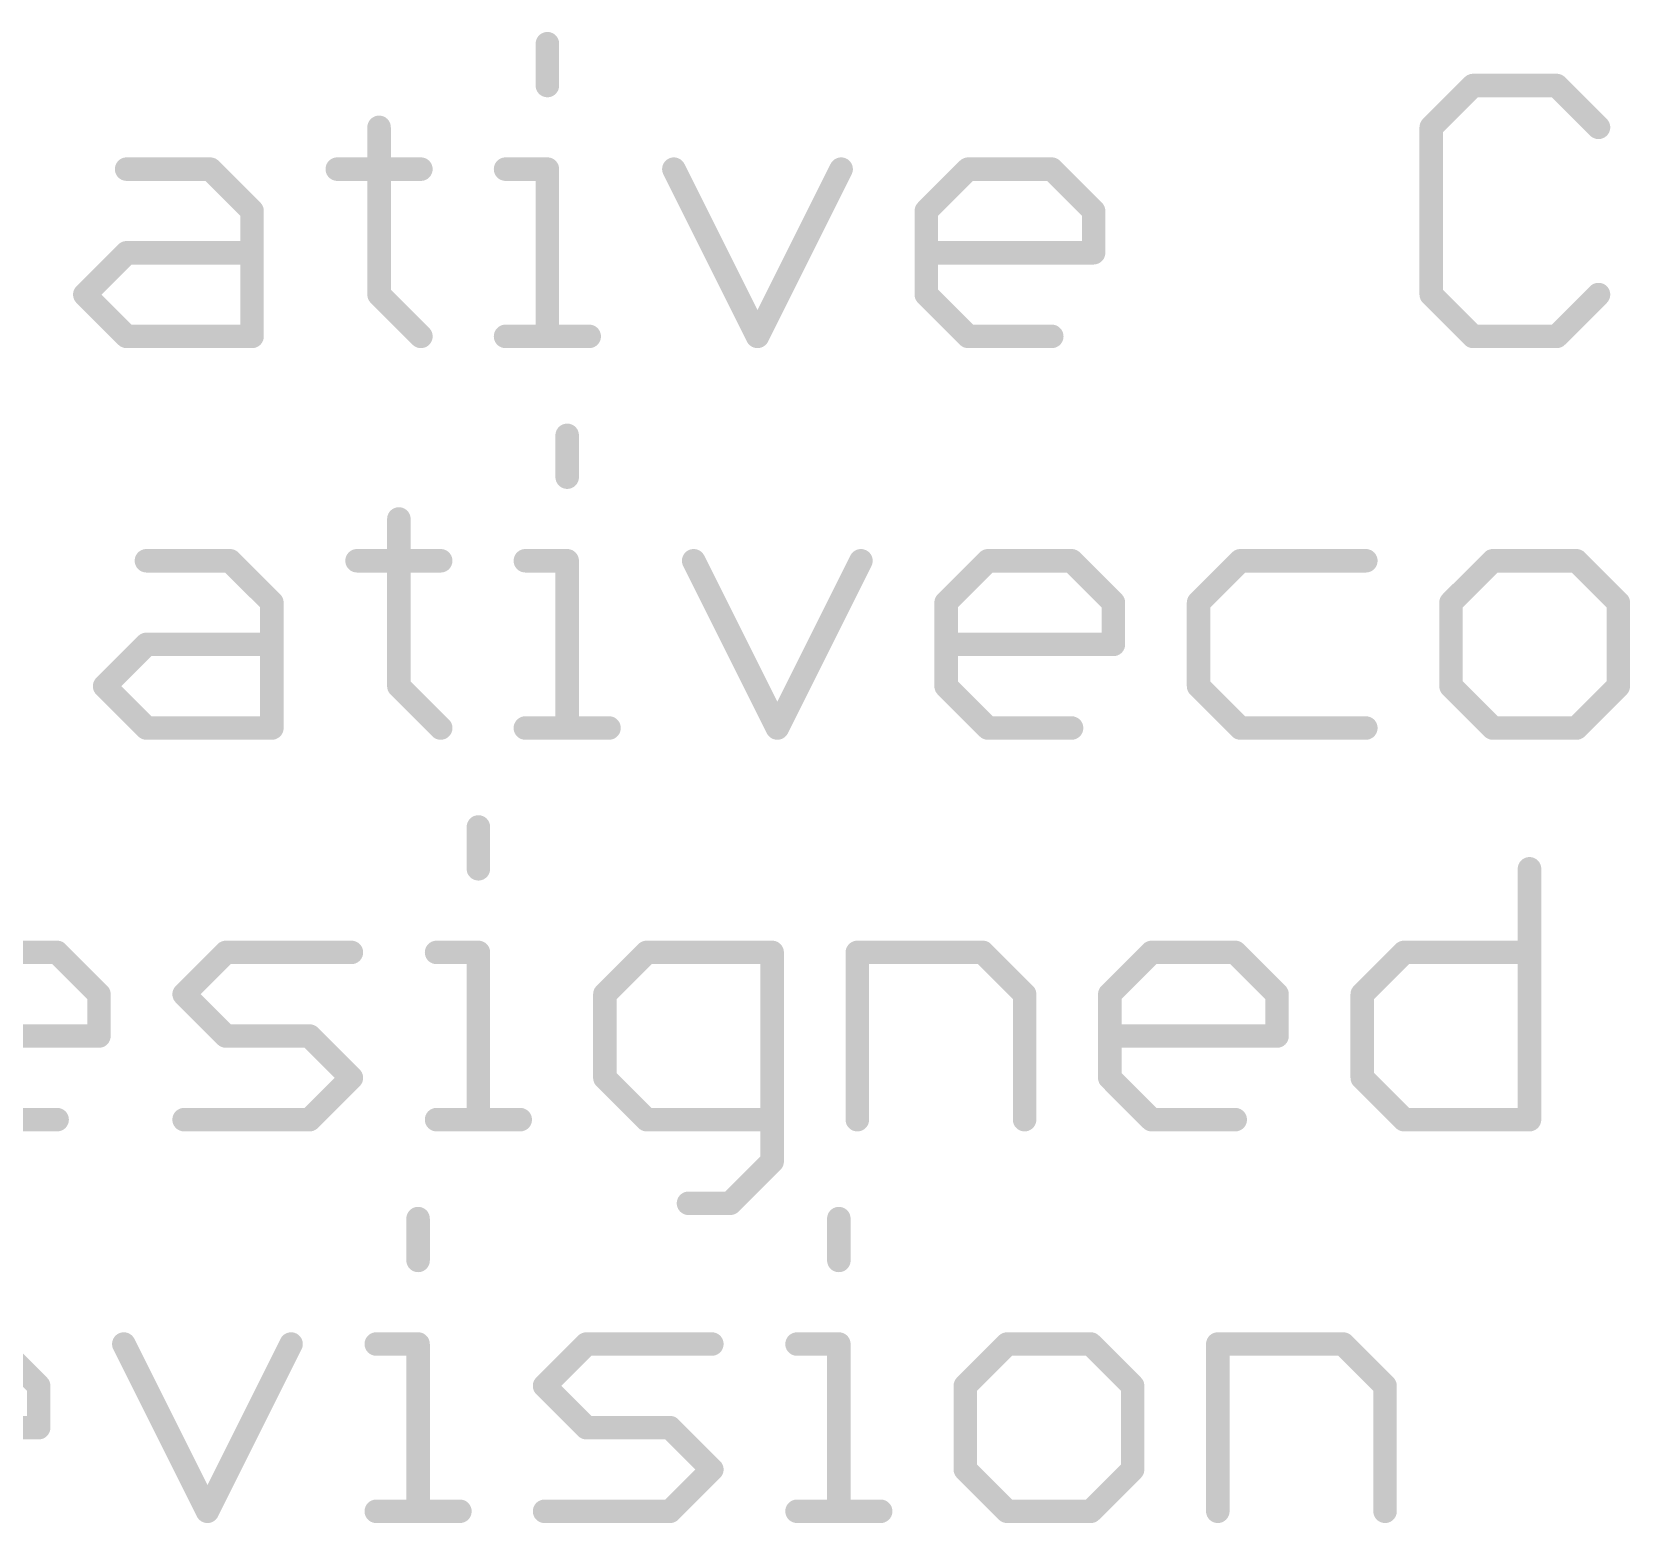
# Model space of a CAD drawing. Extents: x -17 to 90, y -12 to 22.
# Drawn here: x 16.72 to 27.09, y -11.43 to -1.76 of the extents above; entities that cross this region are included whole.
import ezdxf

# ---------------------------------------------------------------- set-up
doc = ezdxf.new("R2010")
doc.units = 0
doc.layers.add('51', color=53, linetype='CONTINUOUS')

msp = doc.modelspace()

# ---------------------------------------------------------------- linework, layer by layer
at = {"layer": '51', "const_width": 0.1524}
for points in [[(20.0673, -1.8356), (20.0673, -2.1068)], [(26.0702, -2.1068), (25.799, -2.378)], [(26.6125, -2.1068), (26.0702, -2.1068)], [(26.8837, -2.378), (26.6125, -2.1068)], [(18.9759, -2.378), (18.9759, -3.4626)], [(25.799, -2.378), (25.799, -3.4626)], [(17.3387, -2.6491), (17.881, -2.6491)], [(17.881, -2.6491), (18.1522, -2.9203)], [(18.7047, -2.6491), (19.247, -2.6491)], [(19.7961, -2.6491), (20.0673, -2.6491)], [(20.0673, -2.6491), (20.0673, -3.7338)], [(20.8876, -2.6491), (21.4299, -3.7338)], [(21.4299, -3.7338), (21.9722, -2.6491)], [(22.5247, -2.9203), (22.7959, -2.6491)], [(22.7959, -2.6491), (23.3382, -2.6491)], [(23.3382, -2.6491), (23.6094, -2.9203)], [(18.1522, -2.9203), (18.1522, -3.7338)], [(22.5247, -3.4626), (22.5247, -2.9203)], [(23.6094, -2.9203), (23.6094, -3.1915)], [(17.0675, -3.4626), (17.3387, -3.1915)], [(17.3387, -3.1915), (18.1522, -3.1915)], [(23.6094, -3.1915), (22.5247, -3.1915)], [(17.3387, -3.7338), (17.0675, -3.4626)], [(18.9759, -3.4626), (19.247, -3.7338)], [(22.7959, -3.7338), (22.5247, -3.4626)], [(25.799, -3.4626), (26.0702, -3.7338)], [(26.6125, -3.7338), (26.8837, -3.4626)], [(18.1522, -3.7338), (17.3387, -3.7338)], [(19.7961, -3.7338), (20.3385, -3.7338)], [(23.3382, -3.7338), (22.7959, -3.7338)], [(26.0702, -3.7338), (26.6125, -3.7338)], [(20.1957, -4.3756), (20.1957, -4.6468)], [(19.1043, -4.918), (19.1043, -6.0026)], [(17.4671, -5.1891), (18.0094, -5.1891)], [(18.0094, -5.1891), (18.2806, -5.4603)], [(18.8331, -5.1891), (19.3754, -5.1891)], [(19.9245, -5.1891), (20.1957, -5.1891)], [(20.1957, -5.1891), (20.1957, -6.2738)], [(21.016, -5.1891), (21.5583, -6.2738)], [(21.5583, -6.2738), (22.1006, -5.1891)], [(22.6531, -5.4603), (22.9243, -5.1891)], [(22.9243, -5.1891), (23.4666, -5.1891)], [(23.4666, -5.1891), (23.7378, -5.4603)], [(24.5615, -5.1891), (24.2903, -5.4603)], [(25.3749, -5.1891), (24.5615, -5.1891)], [(26.1986, -5.1891), (25.9274, -5.4603)], [(26.7409, -5.1891), (26.1986, -5.1891)], [(27.0121, -5.4603), (26.7409, -5.1891)], [(18.2806, -5.4603), (18.2806, -6.2738)], [(22.6531, -6.0026), (22.6531, -5.4603)], [(23.7378, -5.4603), (23.7378, -5.7315)], [(24.2903, -5.4603), (24.2903, -6.0026)], [(25.9274, -5.4603), (25.9274, -6.0026)], [(27.0121, -6.0026), (27.0121, -5.4603)], [(17.1959, -6.0026), (17.4671, -5.7315)], [(17.4671, -5.7315), (18.2806, -5.7315)], [(23.7378, -5.7315), (22.6531, -5.7315)], [(17.4671, -6.2738), (17.1959, -6.0026)], [(19.1043, -6.0026), (19.3754, -6.2738)], [(22.9243, -6.2738), (22.6531, -6.0026)], [(24.2903, -6.0026), (24.5615, -6.2738)], [(25.9274, -6.0026), (26.1986, -6.2738)], [(26.7409, -6.2738), (27.0121, -6.0026)], [(18.2806, -6.2738), (17.4671, -6.2738)], [(19.9245, -6.2738), (20.4669, -6.2738)], [(23.4666, -6.2738), (22.9243, -6.2738)], [(24.5615, -6.2738), (25.3749, -6.2738)], [(26.1986, -6.2738), (26.7409, -6.2738)], [(19.6199, -6.9156), (19.6199, -7.1868)], [(26.4363, -7.1868), (26.4363, -8.8138)], [(16.3456, -7.7291), (16.8879, -7.7291)], [(16.8879, -7.7291), (17.1591, -8.0003)], [(17.7116, -8.0003), (17.9827, -7.7291)], [(17.9827, -7.7291), (18.7962, -7.7291)], [(19.3487, -7.7291), (19.6199, -7.7291)], [(19.6199, -7.7291), (19.6199, -8.8138)], [(20.7113, -7.7291), (20.4402, -8.0003)], [(21.5248, -7.7291), (20.7113, -7.7291)], [(21.5248, -9.085), (21.5248, -7.7291)], [(22.0773, -8.8138), (22.0773, -7.7291)], [(22.0773, -7.7291), (22.8908, -7.7291)], [(22.8908, -7.7291), (23.162, -8.0003)], [(23.7145, -8.0003), (23.9856, -7.7291)], [(23.9856, -7.7291), (24.528, -7.7291)], [(24.528, -7.7291), (24.7991, -8.0003)], [(25.3516, -8.0003), (25.6228, -7.7291)], [(25.6228, -7.7291), (26.4363, -7.7291)], [(17.1591, -8.0003), (17.1591, -8.2715)], [(17.9827, -8.2715), (17.7116, -8.0003)], [(20.4402, -8.0003), (20.4402, -8.5426)], [(23.162, -8.0003), (23.162, -8.8138)], [(23.7145, -8.5426), (23.7145, -8.0003)], [(24.7991, -8.0003), (24.7991, -8.2715)], [(25.3516, -8.5426), (25.3516, -8.0003)], [(17.1591, -8.2715), (16.0744, -8.2715)], [(18.5251, -8.2715), (17.9827, -8.2715)], [(18.7962, -8.5426), (18.5251, -8.2715)], [(24.7991, -8.2715), (23.7145, -8.2715)], [(18.5251, -8.8138), (18.7962, -8.5426)], [(20.4402, -8.5426), (20.7113, -8.8138)], [(23.9856, -8.8138), (23.7145, -8.5426)], [(25.6228, -8.8138), (25.3516, -8.5426)], [(16.8879, -8.8138), (16.3456, -8.8138)], [(17.7116, -8.8138), (18.5251, -8.8138)], [(19.3487, -8.8138), (19.8911, -8.8138)], [(20.7113, -8.8138), (21.5248, -8.8138)], [(24.528, -8.8138), (23.9856, -8.8138)], [(26.4363, -8.8138), (25.6228, -8.8138)], [(21.2537, -9.3561), (21.5248, -9.085)], [(20.9825, -9.3561), (21.2537, -9.3561)], [(19.2288, -9.4556), (19.2288, -9.7268)], [(21.9574, -9.4556), (21.9574, -9.7268)], [(16.4969, -10.2691), (16.768, -10.5403)], [(17.3205, -10.2691), (17.8628, -11.3538)], [(17.8628, -11.3538), (18.4052, -10.2691)], [(18.9577, -10.2691), (19.2288, -10.2691)], [(19.2288, -10.2691), (19.2288, -11.3538)], [(20.0491, -10.5403), (20.3203, -10.2691)], [(20.3203, -10.2691), (21.1338, -10.2691)], [(21.6863, -10.2691), (21.9574, -10.2691)], [(21.9574, -10.2691), (21.9574, -11.3538)], [(23.0489, -10.2691), (22.7777, -10.5403)], [(23.5912, -10.2691), (23.0489, -10.2691)], [(23.8624, -10.5403), (23.5912, -10.2691)], [(24.4149, -11.3538), (24.4149, -10.2691)], [(24.4149, -10.2691), (25.2284, -10.2691)], [(25.2284, -10.2691), (25.4995, -10.5403)], [(16.768, -10.5403), (16.768, -10.8115)], [(20.3203, -10.8115), (20.0491, -10.5403)], [(22.7777, -10.5403), (22.7777, -11.0826)], [(23.8624, -11.0826), (23.8624, -10.5403)], [(25.4995, -10.5403), (25.4995, -11.3538)], [(16.768, -10.8115), (15.6834, -10.8115)], [(20.8626, -10.8115), (20.3203, -10.8115)], [(21.1338, -11.0826), (20.8626, -10.8115)], [(20.8626, -11.3538), (21.1338, -11.0826)], [(22.7777, -11.0826), (23.0489, -11.3538)], [(23.5912, -11.3538), (23.8624, -11.0826)], [(18.9577, -11.3538), (19.5, -11.3538)], [(20.0491, -11.3538), (20.8626, -11.3538)], [(21.6863, -11.3538), (22.2286, -11.3538)], [(23.0489, -11.3538), (23.5912, -11.3538)]]:
    msp.add_lwpolyline(points, dxfattribs=at)
at = {"layer": '51', "const_width": 0.0762}
for points in [[(20.1054, -1.8356, 1), (20.0292, -1.8356)], [(20.0292, -2.1068, 1), (20.1054, -2.1068)], [(26.0702, -2.0687, 1), (26.0702, -2.1449)], [(26.0971, -2.1338, 1), (26.0433, -2.0799)], [(26.6395, -2.0799, 1), (26.5856, -2.1338)], [(26.6125, -2.1449, 1), (26.6125, -2.0687)], [(19.014, -2.378, 1), (18.9378, -2.378)], [(25.8371, -2.378, 1), (25.7609, -2.378)], [(25.7721, -2.351, 1), (25.826, -2.4049)], [(26.8568, -2.4049, 1), (26.9106, -2.351)], [(17.3387, -2.611, 1), (17.3387, -2.6872)], [(17.908, -2.6222, 1), (17.8541, -2.6761)], [(17.881, -2.6872, 1), (17.881, -2.611)], [(18.7047, -2.611, 1), (18.7047, -2.6872)], [(19.247, -2.6872, 1), (19.247, -2.611)], [(19.7961, -2.611, 1), (19.7961, -2.6872)], [(20.1054, -2.6491, 1), (20.0292, -2.6491)], [(20.0673, -2.6872, 1), (20.0673, -2.611)], [(20.9216, -2.6321, 1), (20.8535, -2.6662)], [(22.0063, -2.6662, 1), (21.9382, -2.6321)], [(22.7959, -2.611, 1), (22.7959, -2.6872)], [(22.8228, -2.6761, 1), (22.7689, -2.6222)], [(23.3652, -2.6222, 1), (23.3113, -2.6761)], [(23.3382, -2.6872, 1), (23.3382, -2.611)], [(18.1903, -2.9203, 1), (18.1141, -2.9203)], [(18.1253, -2.9472, 1), (18.1791, -2.8934)], [(22.5628, -2.9203, 1), (22.4866, -2.9203)], [(22.4978, -2.8934, 1), (22.5517, -2.9472)], [(23.6475, -2.9203, 1), (23.5713, -2.9203)], [(23.5824, -2.9472, 1), (23.6363, -2.8934)], [(17.3387, -3.1534, 1), (17.3387, -3.2296)], [(17.3656, -3.2184, 1), (17.3118, -3.1645)], [(18.1522, -3.2296, 1), (18.1522, -3.1534)], [(22.5247, -3.1534, 1), (22.5247, -3.2296)], [(23.5713, -3.1915, 1), (23.6475, -3.1915)], [(23.6094, -3.2296, 1), (23.6094, -3.1534)], [(17.0945, -3.4357, 1), (17.0406, -3.4896)], [(17.0406, -3.4357, 1), (17.0945, -3.4896)], [(19.0028, -3.4357, 1), (18.9489, -3.4896)], [(22.5517, -3.4357, 1), (22.4978, -3.4896)], [(25.826, -3.4357, 1), (25.7721, -3.4896)], [(26.9106, -3.4896, 1), (26.8568, -3.4357)], [(18.9378, -3.4626, 1), (19.014, -3.4626)], [(22.4866, -3.4626, 1), (22.5628, -3.4626)], [(25.7609, -3.4626, 1), (25.8371, -3.4626)], [(17.3387, -3.6957, 1), (17.3387, -3.7719)], [(17.3118, -3.7607, 1), (17.3656, -3.7069)], [(18.1141, -3.7338, 1), (18.1903, -3.7338)], [(18.1522, -3.7719, 1), (18.1522, -3.6957)], [(19.2201, -3.7607, 1), (19.274, -3.7069)], [(19.7961, -3.6957, 1), (19.7961, -3.7719)], [(20.0292, -3.7338, 1), (20.1054, -3.7338)], [(20.3385, -3.7719, 1), (20.3385, -3.6957)], [(21.3958, -3.7168, 1), (21.464, -3.7508)], [(21.3958, -3.7508, 1), (21.464, -3.7168)], [(22.7959, -3.6957, 1), (22.7959, -3.7719)], [(22.7689, -3.7607, 1), (22.8228, -3.7069)], [(23.3382, -3.7719, 1), (23.3382, -3.6957)], [(26.0702, -3.6957, 1), (26.0702, -3.7719)], [(26.0433, -3.7607, 1), (26.0971, -3.7069)], [(26.5856, -3.7069, 1), (26.6395, -3.7607)], [(26.6125, -3.7719, 1), (26.6125, -3.6957)], [(20.2338, -4.3756, 1), (20.1576, -4.3756)], [(20.1576, -4.6468, 1), (20.2338, -4.6468)], [(19.1424, -4.918, 1), (19.0662, -4.918)], [(17.4671, -5.151, 1), (17.4671, -5.2272)], [(18.0364, -5.1622, 1), (17.9825, -5.2161)], [(18.0094, -5.2272, 1), (18.0094, -5.151)], [(18.8331, -5.151, 1), (18.8331, -5.2272)], [(19.3754, -5.2272, 1), (19.3754, -5.151)], [(19.9245, -5.151, 1), (19.9245, -5.2272)], [(20.2338, -5.1891, 1), (20.1576, -5.1891)], [(20.1957, -5.2272, 1), (20.1957, -5.151)], [(21.0501, -5.1721, 1), (20.9819, -5.2062)], [(22.1347, -5.2062, 1), (22.0666, -5.1721)], [(22.9243, -5.151, 1), (22.9243, -5.2272)], [(22.9512, -5.2161, 1), (22.8974, -5.1622)], [(23.4936, -5.1622, 1), (23.4397, -5.2161)], [(23.4666, -5.2272, 1), (23.4666, -5.151)], [(24.5615, -5.151, 1), (24.5615, -5.2272)], [(24.5884, -5.2161, 1), (24.5345, -5.1622)], [(25.3749, -5.2272, 1), (25.3749, -5.151)], [(26.1986, -5.151, 1), (26.1986, -5.2272)], [(26.2255, -5.2161, 1), (26.1717, -5.1622)], [(26.7679, -5.1622, 1), (26.714, -5.2161)], [(26.7409, -5.2272, 1), (26.7409, -5.151)], [(18.3187, -5.4603, 1), (18.2425, -5.4603)], [(22.6912, -5.4603, 1), (22.615, -5.4603)], [(23.7759, -5.4603, 1), (23.6997, -5.4603)], [(24.3284, -5.4603, 1), (24.2522, -5.4603)], [(25.9655, -5.4603, 1), (25.8893, -5.4603)], [(27.0502, -5.4603, 1), (26.974, -5.4603)], [(18.2537, -5.4872, 1), (18.3075, -5.4334)], [(22.6262, -5.4334, 1), (22.6801, -5.4872)], [(23.7108, -5.4872, 1), (23.7647, -5.4334)], [(24.2633, -5.4334, 1), (24.3172, -5.4872)], [(25.9005, -5.4334, 1), (25.9544, -5.4872)], [(26.9852, -5.4872, 1), (27.039, -5.4334)], [(17.4671, -5.6934, 1), (17.4671, -5.7696)], [(17.494, -5.7584, 1), (17.4402, -5.7045)], [(18.2806, -5.7696, 1), (18.2806, -5.6934)], [(22.6531, -5.6934, 1), (22.6531, -5.7696)], [(23.6997, -5.7315, 1), (23.7759, -5.7315)], [(23.7378, -5.7696, 1), (23.7378, -5.6934)], [(17.2229, -5.9757, 1), (17.169, -6.0296)], [(17.169, -5.9757, 1), (17.2229, -6.0296)], [(19.1312, -5.9757, 1), (19.0773, -6.0296)], [(19.0662, -6.0026, 1), (19.1424, -6.0026)], [(22.6801, -5.9757, 1), (22.6262, -6.0296)], [(22.615, -6.0026, 1), (22.6912, -6.0026)], [(24.3172, -5.9757, 1), (24.2633, -6.0296)], [(24.2522, -6.0026, 1), (24.3284, -6.0026)], [(25.9544, -5.9757, 1), (25.9005, -6.0296)], [(25.8893, -6.0026, 1), (25.9655, -6.0026)], [(26.974, -6.0026, 1), (27.0502, -6.0026)], [(27.039, -6.0296, 1), (26.9852, -5.9757)], [(17.4671, -6.2357, 1), (17.4671, -6.3119)], [(17.4402, -6.3007, 1), (17.494, -6.2469)], [(18.2806, -6.3119, 1), (18.2806, -6.2357)], [(19.3485, -6.3007, 1), (19.4024, -6.2469)], [(19.9245, -6.2357, 1), (19.9245, -6.3119)], [(20.4669, -6.3119, 1), (20.4669, -6.2357)], [(22.9243, -6.2357, 1), (22.9243, -6.3119)], [(22.8974, -6.3007, 1), (22.9512, -6.2469)], [(23.4666, -6.3119, 1), (23.4666, -6.2357)], [(24.5615, -6.2357, 1), (24.5615, -6.3119)], [(24.5345, -6.3007, 1), (24.5884, -6.2469)], [(25.3749, -6.3119, 1), (25.3749, -6.2357)], [(26.1986, -6.2357, 1), (26.1986, -6.3119)], [(26.1717, -6.3007, 1), (26.2255, -6.2469)], [(26.714, -6.2469, 1), (26.7679, -6.3007)], [(26.7409, -6.3119, 1), (26.7409, -6.2357)], [(18.2425, -6.2738, 1), (18.3187, -6.2738)], [(20.1576, -6.2738, 1), (20.2338, -6.2738)], [(21.5242, -6.2568, 1), (21.5924, -6.2908)], [(21.5242, -6.2908, 1), (21.5924, -6.2568)], [(19.658, -6.9156, 1), (19.5818, -6.9156)], [(19.5818, -7.1868, 1), (19.658, -7.1868)], [(26.4744, -7.1868, 1), (26.3982, -7.1868)], [(16.9148, -7.7022, 1), (16.861, -7.7561)], [(16.8879, -7.7672, 1), (16.8879, -7.691)], [(17.9827, -7.691, 1), (17.9827, -7.7672)], [(18.0097, -7.7561, 1), (17.9558, -7.7022)], [(18.7962, -7.7672, 1), (18.7962, -7.691)], [(19.3487, -7.691, 1), (19.3487, -7.7672)], [(19.658, -7.7291, 1), (19.5818, -7.7291)], [(19.6199, -7.7672, 1), (19.6199, -7.691)], [(20.7113, -7.691, 1), (20.7113, -7.7672)], [(20.7383, -7.7561, 1), (20.6844, -7.7022)], [(21.5629, -7.7291, 1), (21.4867, -7.7291)], [(21.5248, -7.7672, 1), (21.5248, -7.691)], [(22.1154, -7.7291, 1), (22.0392, -7.7291)], [(22.0773, -7.691, 1), (22.0773, -7.7672)], [(22.9178, -7.7022, 1), (22.8639, -7.7561)], [(22.8908, -7.7672, 1), (22.8908, -7.691)], [(23.9856, -7.691, 1), (23.9856, -7.7672)], [(24.0126, -7.7561, 1), (23.9587, -7.7022)], [(24.5549, -7.7022, 1), (24.501, -7.7561)], [(24.528, -7.7672, 1), (24.528, -7.691)], [(25.6228, -7.691, 1), (25.6228, -7.7672)], [(25.6497, -7.7561, 1), (25.5959, -7.7022)], [(26.4363, -7.7672, 1), (26.4363, -7.691)], [(17.1972, -8.0003, 1), (17.121, -8.0003)], [(17.1321, -8.0272, 1), (17.186, -7.9734)], [(17.7385, -7.9734, 1), (17.6846, -8.0272)], [(17.6846, -7.9734, 1), (17.7385, -8.0272)], [(20.4783, -8.0003, 1), (20.4021, -8.0003)], [(20.4132, -7.9734, 1), (20.4671, -8.0272)], [(23.2001, -8.0003, 1), (23.1239, -8.0003)], [(23.135, -8.0272, 1), (23.1889, -7.9734)], [(23.7526, -8.0003, 1), (23.6764, -8.0003)], [(23.6875, -7.9734, 1), (23.7414, -8.0272)], [(24.8372, -8.0003, 1), (24.761, -8.0003)], [(24.7722, -8.0272, 1), (24.8261, -7.9734)], [(25.3897, -8.0003, 1), (25.3135, -8.0003)], [(25.3247, -7.9734, 1), (25.3786, -8.0272)], [(17.121, -8.2715, 1), (17.1972, -8.2715)], [(17.1591, -8.3096, 1), (17.1591, -8.2334)], [(17.9827, -8.2334, 1), (17.9827, -8.3096)], [(17.9558, -8.2984, 1), (18.0097, -8.2445)], [(18.552, -8.2445, 1), (18.4981, -8.2984)], [(18.5251, -8.3096, 1), (18.5251, -8.2334)], [(23.7145, -8.2334, 1), (23.7145, -8.3096)], [(24.761, -8.2715, 1), (24.8372, -8.2715)], [(24.7991, -8.3096, 1), (24.7991, -8.2334)], [(18.8232, -8.5696, 1), (18.7693, -8.5157)], [(18.7693, -8.5696, 1), (18.8232, -8.5157)], [(20.4671, -8.5157, 1), (20.4132, -8.5696)], [(23.7414, -8.5157, 1), (23.6875, -8.5696)], [(25.3786, -8.5157, 1), (25.3247, -8.5696)], [(20.4021, -8.5426, 1), (20.4783, -8.5426)], [(23.6764, -8.5426, 1), (23.7526, -8.5426)], [(25.3135, -8.5426, 1), (25.3897, -8.5426)], [(16.8879, -8.8519, 1), (16.8879, -8.7757)], [(17.7116, -8.7757, 1), (17.7116, -8.8519)], [(18.4981, -8.7869, 1), (18.552, -8.8407)], [(18.5251, -8.8519, 1), (18.5251, -8.7757)], [(19.3487, -8.7757, 1), (19.3487, -8.8519)], [(19.5818, -8.8138, 1), (19.658, -8.8138)], [(19.8911, -8.8519, 1), (19.8911, -8.7757)], [(20.7113, -8.7757, 1), (20.7113, -8.8519)], [(20.6844, -8.8407, 1), (20.7383, -8.7869)], [(21.5248, -8.8519, 1), (21.5248, -8.7757)], [(22.0392, -8.8138, 1), (22.1154, -8.8138)], [(23.1239, -8.8138, 1), (23.2001, -8.8138)], [(23.9856, -8.7757, 1), (23.9856, -8.8519)], [(23.9587, -8.8407, 1), (24.0126, -8.7869)], [(24.528, -8.8519, 1), (24.528, -8.7757)], [(25.6228, -8.7757, 1), (25.6228, -8.8519)], [(25.5959, -8.8407, 1), (25.6497, -8.7869)], [(26.3982, -8.8138, 1), (26.4744, -8.8138)], [(26.4363, -8.8519, 1), (26.4363, -8.7757)], [(21.5518, -9.1119, 1), (21.4979, -9.058)], [(21.4867, -9.085, 1), (21.5629, -9.085)], [(20.9825, -9.318, 1), (20.9825, -9.3942)], [(21.2267, -9.3292, 1), (21.2806, -9.3831)], [(21.2537, -9.3942, 1), (21.2537, -9.318)], [(19.2669, -9.4556, 1), (19.1907, -9.4556)], [(21.9955, -9.4556, 1), (21.9193, -9.4556)], [(19.1907, -9.7268, 1), (19.2669, -9.7268)], [(21.9193, -9.7268, 1), (21.9955, -9.7268)], [(17.3546, -10.2521, 1), (17.2864, -10.2862)], [(18.4392, -10.2862, 1), (18.3711, -10.2521)], [(18.9577, -10.231, 1), (18.9577, -10.3072)], [(19.2669, -10.2691, 1), (19.1907, -10.2691)], [(19.2288, -10.3072, 1), (19.2288, -10.231)], [(20.3203, -10.231, 1), (20.3203, -10.3072)], [(20.3472, -10.2961, 1), (20.2933, -10.2422)], [(21.1338, -10.3072, 1), (21.1338, -10.231)], [(21.6863, -10.231, 1), (21.6863, -10.3072)], [(21.9955, -10.2691, 1), (21.9193, -10.2691)], [(21.9574, -10.3072, 1), (21.9574, -10.231)], [(23.0489, -10.231, 1), (23.0489, -10.3072)], [(23.0758, -10.2961, 1), (23.0219, -10.2422)], [(23.6181, -10.2422, 1), (23.5643, -10.2961)], [(23.5912, -10.3072, 1), (23.5912, -10.231)], [(24.453, -10.2691, 1), (24.3768, -10.2691)], [(24.4149, -10.231, 1), (24.4149, -10.3072)], [(25.2553, -10.2422, 1), (25.2014, -10.2961)], [(25.2284, -10.3072, 1), (25.2284, -10.231)], [(16.8061, -10.5403, 1), (16.7299, -10.5403)], [(20.076, -10.5134, 1), (20.0222, -10.5672)], [(22.8158, -10.5403, 1), (22.7396, -10.5403)], [(23.9005, -10.5403, 1), (23.8243, -10.5403)], [(25.5376, -10.5403, 1), (25.4614, -10.5403)], [(16.7411, -10.5672, 1), (16.795, -10.5134)], [(20.0222, -10.5134, 1), (20.076, -10.5672)], [(22.7508, -10.5134, 1), (22.8046, -10.5672)], [(23.8354, -10.5672, 1), (23.8893, -10.5134)], [(25.4726, -10.5672, 1), (25.5265, -10.5134)], [(16.7299, -10.8115, 1), (16.8061, -10.8115)], [(16.768, -10.8496, 1), (16.768, -10.7734)], [(20.3203, -10.7734, 1), (20.3203, -10.8496)], [(20.2933, -10.8384, 1), (20.3472, -10.7845)], [(20.8895, -10.7845, 1), (20.8357, -10.8384)], [(20.8626, -10.8496, 1), (20.8626, -10.7734)], [(21.1607, -11.1096, 1), (21.1068, -11.0557)], [(21.1068, -11.1096, 1), (21.1607, -11.0557)], [(22.8046, -11.0557, 1), (22.7508, -11.1096)], [(22.7396, -11.0826, 1), (22.8158, -11.0826)], [(23.8243, -11.0826, 1), (23.9005, -11.0826)], [(23.8893, -11.1096, 1), (23.8354, -11.0557)], [(18.9577, -11.3157, 1), (18.9577, -11.3919)], [(19.5, -11.3919, 1), (19.5, -11.3157)], [(20.0491, -11.3157, 1), (20.0491, -11.3919)], [(20.8357, -11.3269, 1), (20.8895, -11.3807)], [(20.8626, -11.3919, 1), (20.8626, -11.3157)], [(21.6863, -11.3157, 1), (21.6863, -11.3919)], [(22.2286, -11.3919, 1), (22.2286, -11.3157)], [(23.0489, -11.3157, 1), (23.0489, -11.3919)], [(23.0219, -11.3807, 1), (23.0758, -11.3269)], [(23.5643, -11.3269, 1), (23.6181, -11.3807)], [(23.5912, -11.3919, 1), (23.5912, -11.3157)], [(17.8288, -11.3368, 1), (17.8969, -11.3708)], [(17.8288, -11.3708, 1), (17.8969, -11.3368)], [(19.1907, -11.3538, 1), (19.2669, -11.3538)], [(21.9193, -11.3538, 1), (21.9955, -11.3538)], [(24.3768, -11.3538, 1), (24.453, -11.3538)], [(25.4614, -11.3538, 1), (25.5376, -11.3538)]]:
    msp.add_lwpolyline(points, format="xyb", dxfattribs=at)

doc.saveas('drawing.dxf')
